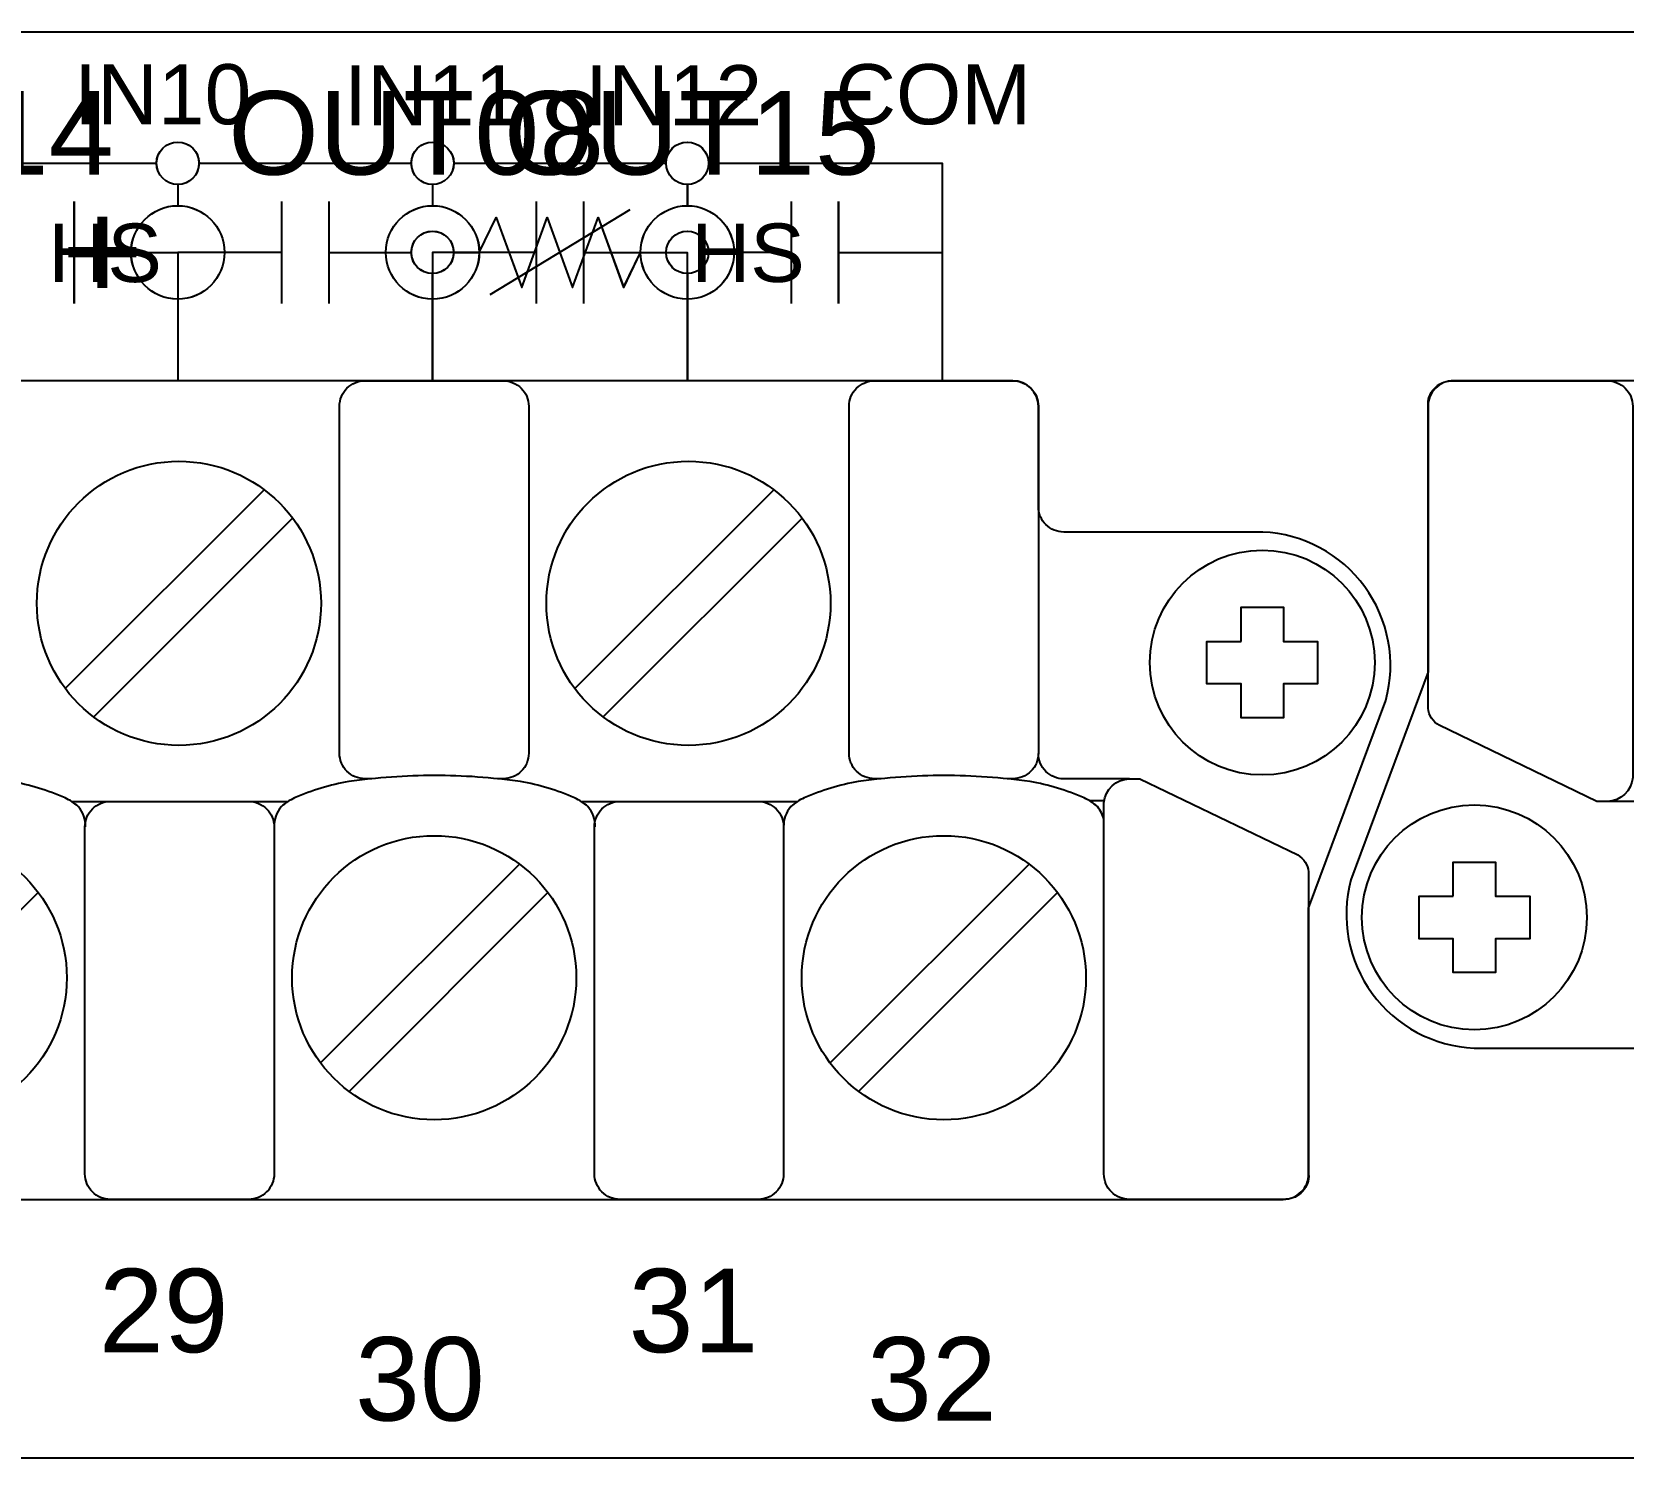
# Model space of a CAD drawing. Extents: x 1 to 47, y 1 to 34.6.
# Drawn here: x 36.801 to 38.675, y 10.856 to 12.536 of the extents above; entities that cross this region are included whole.
import ezdxf

# ---------------------------------------------------------------- set-up
doc = ezdxf.new("R2010")
doc.units = 0
doc.header["$MEASUREMENT"] = 0
for name, color, linetype in [('10_0______DWG_', 7, 'CONTINUOUS'), ('8_1__2___8__OPTOISOLATED_I', 7, 'CONTINUOUS'), ('8_2__7___8__OPTOISOLATED_I', 7, 'CONTINUOUS'), ('8_3__C___18__COMMON____6__', 7, 'CONTINUOUS'), ('8_4__D___18__COMMON____6__', 7, 'CONTINUOUS'), ('8_5__E___8__OPTOISOLATED_I', 7, 'CONTINUOUS'), ('8_6__4___18__COMMON____6__', 7, 'CONTINUOUS'), ('8_7__8___8__OPTOISOLATED_I', 7, 'CONTINUOUS')]:
    doc.layers.add(name, color=color, linetype=linetype)
doc.styles.add('ARIAL', font='arial.ttf')

msp = doc.modelspace()

# ---------------------------------------------------------------- linework, layer by layer
at = {"layer": '10_0______DWG_'}
for points in [[(27.2942, 12.5363), (43.9545, 12.5363, -0.468367), (44.0044, 12.4763), (44.0044, 10.9063, -0.414132), (43.9545, 10.8563), (27.2942, 10.8563, -0.414214), (27.2442, 10.9063), (27.2442, 12.4863, -0.414287)], [(33.263, 11.3092), (33.263, 11.1912, 0.414213), (33.293, 11.1612), (38.2748, 11.1611, 0.414214), (38.3048, 11.1911), (38.3048, 11.5042), (38.3957, 11.7489, 0.480048), (38.2507, 11.9471), (38.0165, 11.9471, -0.414214), (37.9865, 11.9771), (37.9865, 12.0953, 0.414212), (37.9565, 12.1253), (37.9565, 12.1253), (32.9754, 12.1254, 0.414215), (32.9454, 12.0954), (32.9455, 11.7825), (32.8546, 11.5377, 0.47859), (32.9996, 11.3392), (33.233, 11.3392, -0.414214)], [(38.763, 11.3092), (38.763, 11.1912, 0.414213), (38.793, 11.1612), (43.7748, 11.1611, 0.414214), (43.8048, 11.1911), (43.8048, 11.5042), (43.8957, 11.7489, 0.480048), (43.7507, 11.9471), (43.5165, 11.9471, -0.414214), (43.4865, 11.9771), (43.4865, 12.0953, 0.414212), (43.4565, 12.1253), (43.4565, 12.1253), (38.4754, 12.1254, 0.414215), (38.4454, 12.0954), (38.4455, 11.7825), (38.3546, 11.5377, 0.47859), (38.4996, 11.3392), (38.733, 11.3392, -0.414214)], [(38.2781, 11.1613), (38.0938, 11.1611, -0.414214), (38.0638, 11.1911), (38.0638, 11.6282, -0.390527), (38.0938, 11.6565), (38.106, 11.6565), (38.2919, 11.5668, -0.241514), (38.3048, 11.5468), (38.3048, 11.1911, -0.422157)]]:
    msp.add_lwpolyline(points, format="xyb", close=True, dxfattribs=at)
for points in [[(37.2015, 11.6566), (37.1936, 11.6566, -0.414214), (37.1636, 11.6866), (37.1636, 12.0953, -0.414214), (37.1936, 12.1253), (37.3564, 12.1253, -0.414214), (37.3864, 12.0953), (37.3864, 11.6866, -0.414214), (37.3564, 11.6566), (37.3496, 11.6566)], [(37.8015, 11.6566), (37.7936, 11.6566, -0.414214), (37.7636, 11.6866), (37.7636, 12.0953, -0.414214), (37.7936, 12.1253), (37.9565, 12.1253, -0.414214), (37.9865, 12.0953), (37.9865, 11.6866, -0.414214), (37.9565, 11.6566), (37.9496, 11.6566)], [(39.0023, 11.6299), (38.6442, 11.6299), (38.4583, 11.7197, -0.241986), (38.4454, 11.7396), (38.4454, 12.0953, -0.422157), (38.4721, 12.1252), (38.6564, 12.1253, -0.414214), (38.6864, 12.0953), (38.6864, 11.6582, -0.390527), (38.6564, 11.6299)], [(38.0938, 11.6565), (38.0165, 11.6564, -0.414214), (37.9865, 11.6864)], [(36.8645, 11.5999, 0.191033), (36.856, 11.6238, 0.081668), (36.8404, 11.634, 0.0591), (36.7767, 11.6533, 0.034646), (36.6751, 11.6604, 0.03436), (36.5744, 11.6533, 0.0591), (36.5107, 11.634, 0.081668), (36.4951, 11.6238, 0.191033), (36.4866, 11.5999)], [(37.4645, 11.5999, 0.191033), (37.456, 11.6238, 0.081668), (37.4404, 11.634, 0.0591), (37.3767, 11.6533, 0.034646), (37.2751, 11.6604, 0.03436), (37.1745, 11.6533, 0.0591), (37.1107, 11.634, 0.081668), (37.0951, 11.6238, 0.191033), (37.0866, 11.5999)], [(38.0638, 11.6084, 0.127742), (38.056, 11.6238, 0.081668), (38.0404, 11.634, 0.0591), (37.9767, 11.6533, 0.034646), (37.8752, 11.6604, 0.03436), (37.7745, 11.6533, 0.0591), (37.7108, 11.634, 0.081668), (37.6951, 11.6238, 0.191033), (37.6866, 11.5999)], [(37.0566, 11.6299, -0.414214), (37.0866, 11.5999), (37.0866, 11.1912, -0.414214), (37.0566, 11.1612), (36.8938, 11.1612, -0.414214), (36.8638, 11.1912), (36.8638, 11.5999, -0.414214), (36.8938, 11.6299)], [(37.6566, 11.6299, -0.414214), (37.6866, 11.5999), (37.6866, 11.1912, -0.414214), (37.6566, 11.1612), (37.4938, 11.1612, -0.414214), (37.4638, 11.1912), (37.4638, 11.5999, -0.414214), (37.4938, 11.6299)]]:
    msp.add_lwpolyline(points, format="xyb", dxfattribs=at)
for points in [[(37.0749, 11.997), (36.8407, 11.7628)], [(37.6749, 11.997), (37.4407, 11.7628)], [(37.1083, 11.9635), (36.8741, 11.7294)], [(37.7083, 11.9635), (37.4741, 11.7294)], [(36.848, 11.6299), (37.1031, 11.6299)], [(37.448, 11.6299), (37.7031, 11.6299)], [(38.064, 11.6306), (38.047, 11.6306)], [(37.3755, 11.556), (37.1413, 11.3218)], [(37.9755, 11.556), (37.7414, 11.3218)], [(36.8089, 11.5225), (36.5748, 11.2884)], [(37.4089, 11.5225), (37.1748, 11.2884)], [(38.009, 11.5225), (37.7748, 11.2884)]]:
    msp.add_lwpolyline(points, dxfattribs=at)
for points in [[(38.2252, 11.8182), (38.2252, 11.8585), (38.2752, 11.8585), (38.2752, 11.8182), (38.3153, 11.8182), (38.3153, 11.7683), (38.2752, 11.7683), (38.2752, 11.7283), (38.2252, 11.7283), (38.2252, 11.7683), (38.1851, 11.7683), (38.1851, 11.8182)], [(38.475, 11.5181), (38.475, 11.5584), (38.525, 11.5584), (38.525, 11.5181), (38.5651, 11.5181), (38.5651, 11.4681), (38.525, 11.4681), (38.525, 11.4282), (38.475, 11.4282), (38.475, 11.4681), (38.4349, 11.4681), (38.4349, 11.5181)]]:
    msp.add_lwpolyline(points, close=True, dxfattribs=at)
for centre, radius in [((36.9745, 11.8632), 0.1673), ((37.5745, 11.8632), 0.1673), ((38.2502, 11.7934), 0.1324), ((38.5, 11.4933), 0.1324), ((36.6751, 11.4222), 0.1673), ((37.2751, 11.4222), 0.1673), ((37.8752, 11.4222), 0.1673)]:
    msp.add_circle(centre, radius, dxfattribs=at)
at = {"layer": '8_1__2___8__OPTOISOLATED_I'}
for points in [[(36.851, 12.3365), (36.851, 12.2165)], [(37.3953, 12.3365), (37.3953, 12.2165)], [(37.451, 12.3365), (37.451, 12.2165)], [(37.6953, 12.3365), (37.6953, 12.2165)], [(37.751, 12.3365), (37.751, 12.2165)], [(37.5056, 12.3265), (37.3406, 12.2265)], [(36.851, 12.2765), (36.9732, 12.2765), (36.9732, 12.1253)], [(37.3953, 12.2765), (37.2732, 12.2765), (37.2732, 12.1253)], [(37.451, 12.2765), (37.5482, 12.2765)], [(37.6953, 12.2765), (37.5982, 12.2765)], [(37.751, 12.2765), (37.8732, 12.2765), (37.8732, 12.1253)], [(37.5732, 12.2515), (37.5732, 12.1253)]]:
    msp.add_lwpolyline(points, dxfattribs=at)
msp.add_circle((37.5732, 12.2765), 0.025, dxfattribs=at)
at = {"layer": '8_2__7___8__OPTOISOLATED_I'}
for points in [[(36.8509, 12.3365), (36.8509, 12.2165)], [(37.3953, 12.3365), (37.3953, 12.2165)], [(37.4509, 12.3365), (37.4509, 12.2165)], [(37.6953, 12.3365), (37.6953, 12.2165)], [(37.7509, 12.3365), (37.7509, 12.2165)], [(37.5056, 12.3265), (37.3406, 12.2265)], [(36.8509, 12.2765), (36.9731, 12.2765), (36.9731, 12.1253)], [(37.3953, 12.2765), (37.2731, 12.2765), (37.2731, 12.1253)], [(37.4509, 12.2765), (37.5481, 12.2765)], [(37.6953, 12.2765), (37.5981, 12.2765)], [(37.7509, 12.2765), (37.8731, 12.2765), (37.8731, 12.1253)], [(37.5731, 12.2515), (37.5731, 12.1253)]]:
    msp.add_lwpolyline(points, dxfattribs=at)
msp.add_circle((37.5731, 12.2765), 0.025, dxfattribs=at)
at = {"layer": '8_3__C___18__COMMON____6__'}
for points in [[(36.6981, 12.3815), (36.9481, 12.3815)], [(36.9981, 12.3815), (37.2481, 12.3815)], [(37.2981, 12.3815), (37.5481, 12.3815)], [(37.5981, 12.3815), (37.8731, 12.3815), (37.8731, 12.1253)], [(36.9731, 12.3565), (36.9731, 12.3315)], [(37.2731, 12.3565), (37.2731, 12.3315)], [(37.5731, 12.3565), (37.5731, 12.3315)], [(36.9731, 12.2215), (36.9731, 12.1253)], [(37.2731, 12.2215), (37.2731, 12.1253)], [(37.5731, 12.2215), (37.5731, 12.1253)]]:
    msp.add_lwpolyline(points, dxfattribs=at)
for centre, radius in [((36.9731, 12.3815), 0.025), ((37.2731, 12.3815), 0.025), ((37.5731, 12.3815), 0.025), ((36.9731, 12.2765), 0.055), ((37.2731, 12.2765), 0.055), ((37.5731, 12.2765), 0.055)]:
    msp.add_circle(centre, radius, dxfattribs=at)
at = {"layer": '8_4__D___18__COMMON____6__'}
for points in [[(36.6981, 12.3815), (36.9481, 12.3815)], [(36.9981, 12.3815), (37.2481, 12.3815)], [(37.2981, 12.3815), (37.5481, 12.3815)], [(37.5981, 12.3815), (37.8731, 12.3815), (37.8731, 12.1253)], [(36.9731, 12.3565), (36.9731, 12.3315)], [(37.2731, 12.3565), (37.2731, 12.3315)], [(37.5731, 12.3565), (37.5731, 12.3315)], [(36.9731, 12.2215), (36.9731, 12.1253)], [(37.2731, 12.2215), (37.2731, 12.1253)], [(37.5731, 12.2215), (37.5731, 12.1253)]]:
    msp.add_lwpolyline(points, dxfattribs=at)
for centre, radius in [((36.9731, 12.3815), 0.025), ((37.2731, 12.3815), 0.025), ((37.5731, 12.3815), 0.025), ((36.9731, 12.2765), 0.055), ((37.2731, 12.2765), 0.055), ((37.5731, 12.2765), 0.055)]:
    msp.add_circle(centre, radius, dxfattribs=at)
at = {"layer": '8_5__E___8__OPTOISOLATED_I'}
for points in [[(37.0953, 12.3365), (37.0953, 12.2165)], [(37.1509, 12.3365), (37.1509, 12.2165)], [(37.2981, 12.2765), (37.3281, 12.2765), (37.3481, 12.3177), (37.3781, 12.2352), (37.4081, 12.3177), (37.4381, 12.2352), (37.4681, 12.3177), (37.4982, 12.2352), (37.5182, 12.2765), (37.5731, 12.2765), (37.5731, 12.1253)], [(37.0953, 12.2765), (36.9731, 12.2765), (36.9731, 12.1253)], [(37.1509, 12.2765), (37.2481, 12.2765)], [(37.2731, 12.1253), (37.2731, 12.2515)]]:
    msp.add_lwpolyline(points, dxfattribs=at)
msp.add_circle((37.2731, 12.2765), 0.025, dxfattribs=at)
at = {"layer": '8_6__4___18__COMMON____6__'}
for points in [[(36.6982, 12.3815), (36.9482, 12.3815)], [(36.9982, 12.3815), (37.2482, 12.3815)], [(37.2982, 12.3815), (37.5482, 12.3815)], [(37.5982, 12.3815), (37.8732, 12.3815), (37.8732, 12.1253)], [(36.9732, 12.3565), (36.9732, 12.3315)], [(37.2732, 12.3565), (37.2732, 12.3315)], [(37.5732, 12.3565), (37.5732, 12.3315)], [(36.9732, 12.2215), (36.9732, 12.1253)], [(37.2732, 12.2215), (37.2732, 12.1253)], [(37.5732, 12.2215), (37.5732, 12.1253)]]:
    msp.add_lwpolyline(points, dxfattribs=at)
for centre, radius in [((36.9732, 12.3815), 0.025), ((37.2732, 12.3815), 0.025), ((37.5732, 12.3815), 0.025), ((36.9732, 12.2765), 0.055), ((37.2732, 12.2765), 0.055), ((37.5732, 12.2765), 0.055)]:
    msp.add_circle(centre, radius, dxfattribs=at)
at = {"layer": '8_7__8___8__OPTOISOLATED_I'}
for points in [[(37.0953, 12.3365), (37.0953, 12.2165)], [(37.1509, 12.3365), (37.1509, 12.2165)], [(37.298, 12.2765), (37.3281, 12.2765), (37.3481, 12.3177), (37.3781, 12.2352), (37.4081, 12.3177), (37.4381, 12.2352), (37.4681, 12.3177), (37.4981, 12.2352), (37.5182, 12.2765), (37.5731, 12.2765), (37.5731, 12.1253)], [(37.0953, 12.2765), (36.9731, 12.2765), (36.9731, 12.1253)], [(37.1509, 12.2765), (37.2483, 12.2765)], [(37.2731, 12.2516), (37.2731, 12.1253)]]:
    msp.add_lwpolyline(points, dxfattribs=at)
msp.add_circle((37.2731, 12.2765), 0.0249, dxfattribs=at)

# ---------------------------------------------------------------- texts
at = {"layer": '10_0______DWG_', "style": 'ARIAL'}
for s, p in [('29', (36.8802, 10.9811)), ('31', (37.504, 10.9811)), ('30', (37.1819, 10.9006)), ('32', (37.7848, 10.9006))]:
    msp.add_text(s, height=0.09833, dxfattribs=at).set_placement(p)
at = {"layer": '8_1__2___8__OPTOISOLATED_I', "style": 'ARIAL'}
for s, p in [('OUT14', (36.455, 12.3681)), ('OUT15', (37.3571, 12.3681))]:
    msp.add_text(s, height=0.09833, dxfattribs=at).set_placement(p)
at = {"layer": '8_2__7___8__OPTOISOLATED_I', "style": 'ARIAL'}
for s, p in [('OUT14', (36.4549, 12.3681)), ('OUT15', (37.3571, 12.3681))]:
    msp.add_text(s, height=0.09833, dxfattribs=at).set_placement(p)
at = {"layer": '8_3__C___18__COMMON____6__', "style": 'ARIAL'}
for s, p in [('IN10', (36.8508, 12.4274)), ('COM', (37.7474, 12.4274)), ('IN11', (37.1686, 12.4262)), ('IN12', (37.4524, 12.4262))]:
    msp.add_text(s, height=0.0708, dxfattribs=at).set_placement(p)
at = {"layer": '8_4__D___18__COMMON____6__', "style": 'ARIAL'}
for s, p in [('IN10', (36.8508, 12.4274)), ('COM', (37.7474, 12.4274)), ('IN11', (37.1686, 12.4262)), ('IN12', (37.4524, 12.4262))]:
    msp.add_text(s, height=0.0708, dxfattribs=at).set_placement(p)
at = {"layer": '8_5__E___8__OPTOISOLATED_I', "style": 'ARIAL'}
for s, height, p in [('OUT08', 0.09833, (37.0325, 12.3681)), ('+', 0.118, (36.8361, 12.2197)), ('HS', 0.06883, (37.5778, 12.2417))]:
    msp.add_text(s, height=height, dxfattribs=at).set_placement(p)
at = {"layer": '8_6__4___18__COMMON____6__', "style": 'ARIAL'}
for s, p in [('IN10', (36.8508, 12.4274)), ('COM', (37.7475, 12.4274)), ('IN11', (37.1686, 12.4262)), ('IN12', (37.4524, 12.4262))]:
    msp.add_text(s, height=0.0708, dxfattribs=at).set_placement(p)
at = {"layer": '8_7__8___8__OPTOISOLATED_I', "style": 'ARIAL'}
for s, height, p in [('OUT08', 0.09833, (37.0325, 12.3681)), ('HS', 0.06883, (36.8208, 12.2416))]:
    msp.add_text(s, height=height, dxfattribs=at).set_placement(p)

doc.saveas('drawing.dxf')
